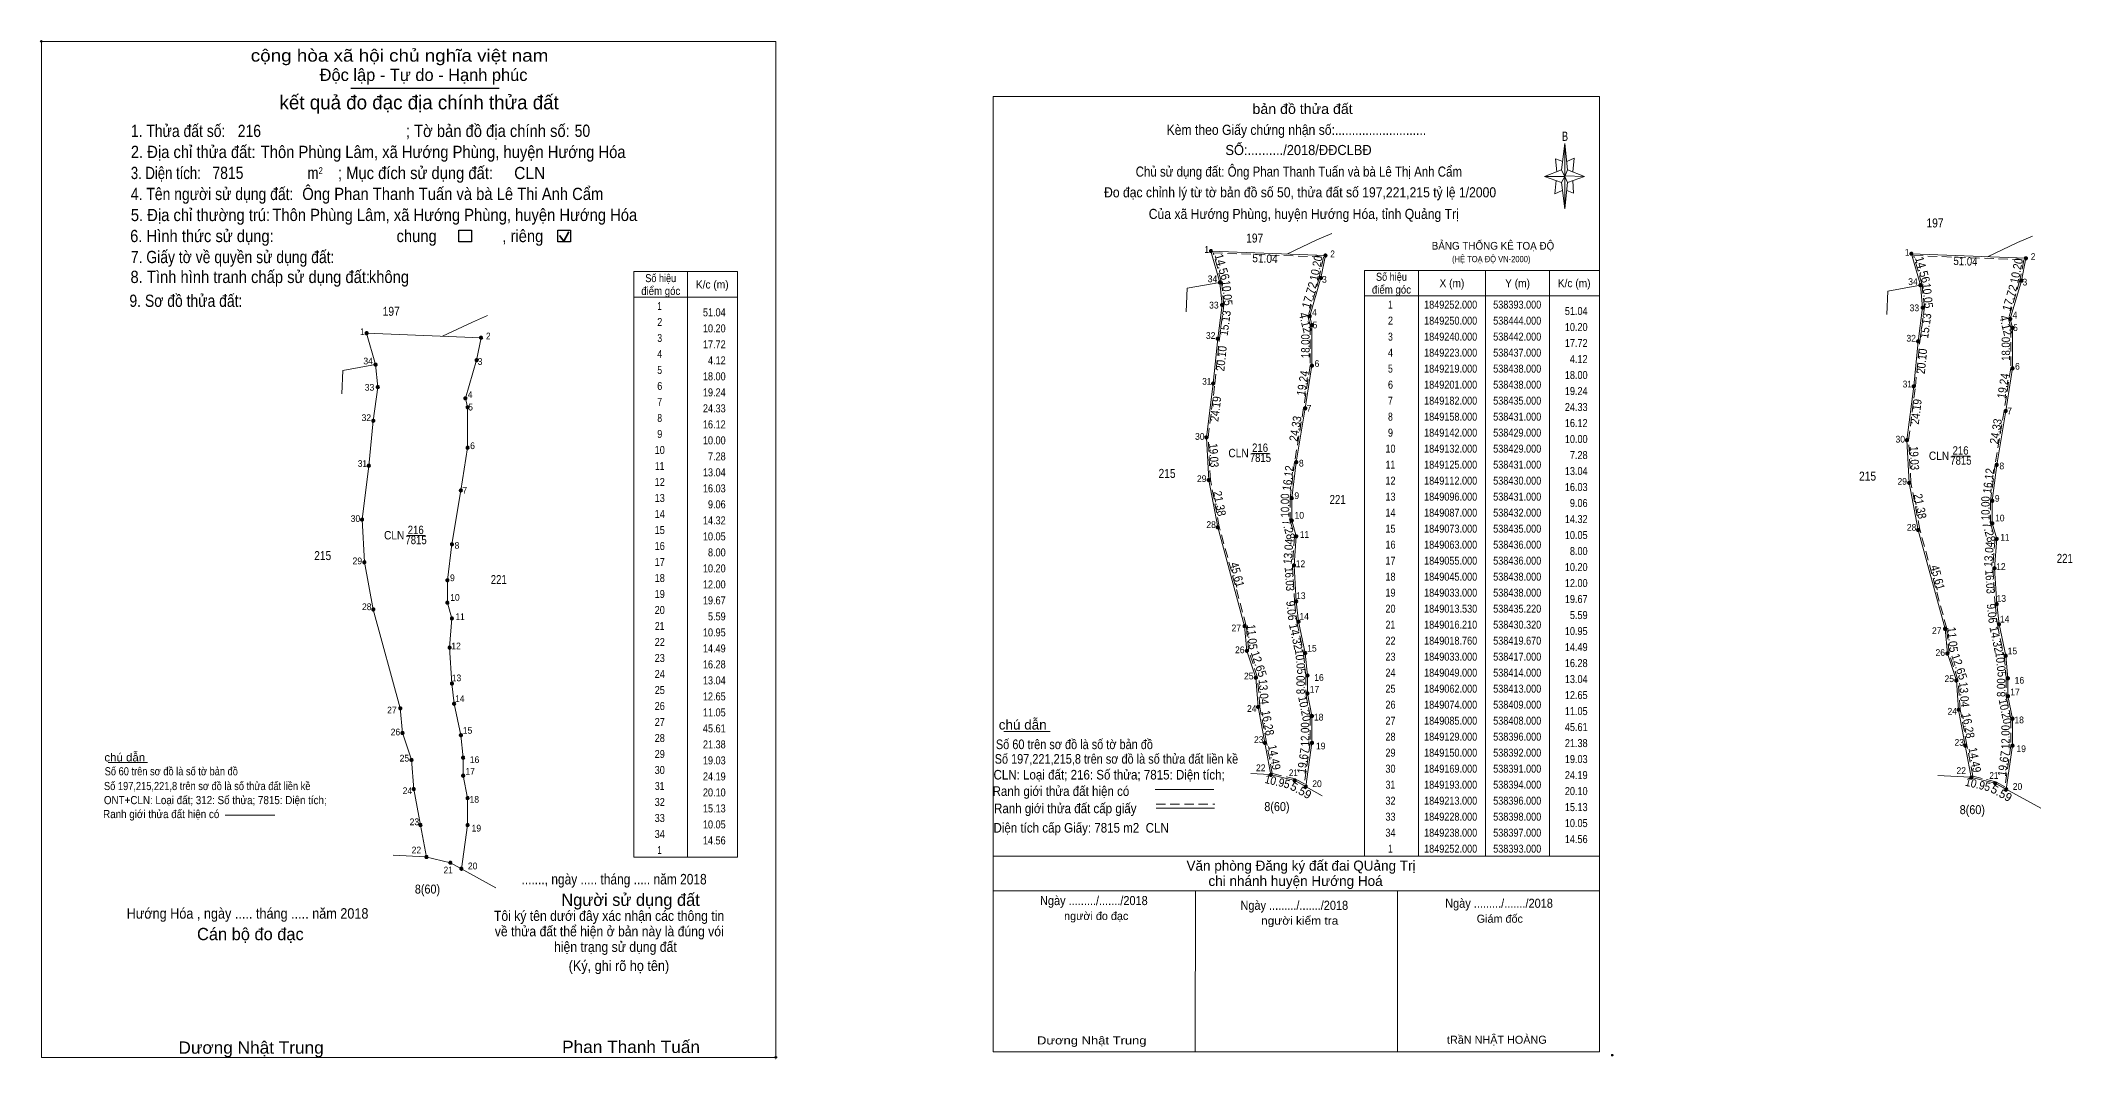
# Model space of a CAD drawing. Header units: metres. Extents: x 537560 to 538465, y 1848893 to 1849347.
import ezdxf
from ezdxf.enums import TextEntityAlignment as Align

# ---------------------------------------------------------------- set-up
doc = ezdxf.new("R2010")
doc.units = ezdxf.units.M
doc.header["$LTSCALE"] = 1.4
doc.header["$PDMODE"] = 32
doc.header["$PDSIZE"] = 0.7
doc.linetypes.add('MEDIUM_DASHED', pattern=[4.5, 3, -1.5])
for name, color, linetype, lineweight in [('1', 7, 'MEDIUM_DASHED', 13), ('10', 7, 'Continuous', 13), ('17', 7, 'Continuous', 13), ('2', 7, 'Continuous', 25), ('6', 7, 'Continuous', 13), ('63', 7, 'MEDIUM_DASHED', 13)]:
    doc.layers.add(name, color=color, linetype=linetype, lineweight=lineweight)

msp = doc.modelspace()

# ---------------------------------------------------------------- hatches: boundary and pattern name
at = {"layer": '63'}
for points in [[(538081.76, 1849253.22, 1), (538080.36, 1849253.22, 1)], [(538393.7, 1849252, 1), (538392.3, 1849252, 1)], [(538132.76, 1849251.22, 1), (538131.36, 1849251.22, 1)], [(538444.7, 1849250, 1), (538443.3, 1849250, 1)], [(538085.76, 1849239.22, 1), (538084.36, 1849239.22, 1)], [(538130.76, 1849241.22, 1), (538129.36, 1849241.22, 1)], [(538397.7, 1849238, 1), (538396.3, 1849238, 1)], [(538442.7, 1849240, 1), (538441.3, 1849240, 1)], [(538086.76, 1849229.22, 1), (538085.36, 1849229.22, 1)], [(538398.7, 1849228, 1), (538397.3, 1849228, 1)], [(537705.75, 1849216.63, 1), (537704.35, 1849216.63, 1)], [(538125.76, 1849224.22, 1), (538124.36, 1849224.22, 1)], [(538126.76, 1849220.22, 1), (538125.36, 1849220.22, 1)], [(538437.7, 1849223, 1), (538436.3, 1849223, 1)], [(538438.7, 1849219, 1), (538437.3, 1849219, 1)], [(537756.75, 1849214.63, 1), (537755.35, 1849214.63, 1)], [(538084.76, 1849214.22, 1), (538083.36, 1849214.22, 1)], [(538396.7, 1849213, 1), (538395.3, 1849213, 1)], [(537709.75, 1849202.63, 1), (537708.35, 1849202.63, 1)], [(537754.75, 1849204.63, 1), (537753.35, 1849204.63, 1)], [(538126.76, 1849202.22, 1), (538125.36, 1849202.22, 1)], [(538438.7, 1849201, 1), (538437.3, 1849201, 1)], [(537710.75, 1849192.63, 1), (537709.35, 1849192.63, 1)], [(538082.76, 1849194.22, 1), (538081.36, 1849194.22, 1)], [(538394.7, 1849193, 1), (538393.3, 1849193, 1)], [(537749.75, 1849187.63, 1), (537748.35, 1849187.63, 1)], [(537750.75, 1849183.63, 1), (537749.35, 1849183.63, 1)], [(538123.76, 1849183.22, 1), (538122.36, 1849183.22, 1)], [(538435.7, 1849182, 1), (538434.3, 1849182, 1)], [(537708.75, 1849177.63, 1), (537707.35, 1849177.63, 1)], [(538079.76, 1849170.22, 1), (538078.36, 1849170.22, 1)], [(537750.75, 1849165.63, 1), (537749.35, 1849165.63, 1)], [(538391.7, 1849169, 1), (538390.3, 1849169, 1)], [(537706.75, 1849157.63, 1), (537705.35, 1849157.63, 1)], [(538119.76, 1849159.22, 1), (538118.36, 1849159.22, 1)], [(538431.7, 1849158, 1), (538430.3, 1849158, 1)], [(537747.75, 1849146.63, 1), (537746.35, 1849146.63, 1)], [(538080.76, 1849151.22, 1), (538079.36, 1849151.22, 1)], [(538117.76, 1849143.22, 1), (538116.36, 1849143.22, 1)], [(538392.7, 1849150, 1), (538391.3, 1849150, 1)], [(538429.7, 1849142, 1), (538428.3, 1849142, 1)], [(537703.75, 1849133.63, 1), (537702.35, 1849133.63, 1)], [(538084.76, 1849130.22, 1), (538083.36, 1849130.22, 1)], [(538117.76, 1849133.22, 1), (538116.36, 1849133.22, 1)], [(538119.76, 1849126.22, 1), (538118.36, 1849126.22, 1)], [(538396.7, 1849129, 1), (538395.3, 1849129, 1)], [(538429.7, 1849132, 1), (538428.3, 1849132, 1)], [(538431.7, 1849125, 1), (538430.3, 1849125, 1)], [(537743.75, 1849122.63, 1), (537742.35, 1849122.63, 1)], [(537704.75, 1849114.63, 1), (537703.35, 1849114.63, 1)], [(537741.75, 1849106.63, 1), (537740.35, 1849106.63, 1)], [(538118.76, 1849113.22, 1), (538117.36, 1849113.22, 1)], [(538430.7, 1849112, 1), (538429.3, 1849112, 1)], [(537708.75, 1849093.63, 1), (537707.35, 1849093.63, 1)], [(537741.75, 1849096.63, 1), (537740.35, 1849096.63, 1)], [(537743.75, 1849089.63, 1), (537742.35, 1849089.63, 1)], [(538119.76, 1849097.22, 1), (538118.36, 1849097.22, 1)], [(538431.7, 1849096, 1), (538430.3, 1849096, 1)], [(538096.76, 1849086.22, 1), (538095.36, 1849086.22, 1)], [(538120.76, 1849088.22, 1), (538119.36, 1849088.22, 1)], [(538408.7, 1849085, 1), (538407.3, 1849085, 1)], [(538432.7, 1849087, 1), (538431.3, 1849087, 1)], [(537742.75, 1849076.63, 1), (537741.35, 1849076.63, 1)], [(538097.76, 1849075.22, 1), (538096.36, 1849075.22, 1)], [(538123.76, 1849074.22, 1), (538122.36, 1849074.22, 1)], [(538409.7, 1849074, 1), (538408.3, 1849074, 1)], [(538435.7, 1849073, 1), (538434.3, 1849073, 1)], [(538101.76, 1849063.22, 1), (538100.36, 1849063.22, 1)], [(538124.76, 1849064.22, 1), (538123.36, 1849064.22, 1)], [(538413.7, 1849062, 1), (538412.3, 1849062, 1)], [(538436.7, 1849063, 1), (538435.3, 1849063, 1)], [(537743.75, 1849060.63, 1), (537742.35, 1849060.63, 1)], [(538124.76, 1849056.22, 1), (538123.36, 1849056.22, 1)], [(538436.7, 1849055, 1), (538435.3, 1849055, 1)], [(537720.75, 1849049.63, 1), (537719.35, 1849049.63, 1)], [(537744.75, 1849051.63, 1), (537743.35, 1849051.63, 1)], [(538102.76, 1849050.22, 1), (538101.36, 1849050.22, 1)], [(538126.76, 1849046.22, 1), (538125.36, 1849046.22, 1)], [(538414.7, 1849049, 1), (538413.3, 1849049, 1)], [(538438.7, 1849045, 1), (538437.3, 1849045, 1)], [(537721.75, 1849038.63, 1), (537720.35, 1849038.63, 1)], [(537747.75, 1849037.63, 1), (537746.35, 1849037.63, 1)], [(537725.75, 1849026.63, 1), (537724.35, 1849026.63, 1)], [(537748.75, 1849027.63, 1), (537747.35, 1849027.63, 1)], [(538105.76, 1849034.22, 1), (538104.36, 1849034.22, 1)], [(538126.76, 1849034.22, 1), (538125.36, 1849034.22, 1)], [(538417.7, 1849033, 1), (538416.3, 1849033, 1)], [(538438.7, 1849033, 1), (538437.3, 1849033, 1)], [(537748.75, 1849019.63, 1), (537747.35, 1849019.63, 1)], [(538108.43, 1849019.98, 1), (538107.03, 1849019.98, 1)], [(538119.08, 1849017.43, 1), (538117.68, 1849017.43, 1)], [(538420.37, 1849018.76, 1), (538418.97, 1849018.76, 1)], [(538431.02, 1849016.21, 1), (538429.62, 1849016.21, 1)], [(537726.75, 1849013.63, 1), (537725.35, 1849013.63, 1)], [(537750.75, 1849009.63, 1), (537749.35, 1849009.63, 1)], [(538123.98, 1849014.75, 1), (538122.58, 1849014.75, 1)], [(538435.92, 1849013.53, 1), (538434.52, 1849013.53, 1)], [(537729.75, 1848997.63, 1), (537728.35, 1848997.63, 1)], [(537750.75, 1848997.63, 1), (537749.35, 1848997.63, 1)], [(537732.42, 1848983.39, 1), (537731.02, 1848983.39, 1)], [(537743.07, 1848980.84, 1), (537741.67, 1848980.84, 1)], [(537747.97, 1848978.16, 1), (537746.57, 1848978.16, 1)]]:
    msp.add_hatch(color=256, dxfattribs=at).paths.add_polyline_path(points)

# ---------------------------------------------------------------- linework, layer by layer
at = {"layer": '1'}
msp.add_lwpolyline([(538394.01, 1849251.21), (538443.09, 1849249.29), (538441.27, 1849240.18), (538436.22, 1849223.02), (538437.25, 1849218.91), (538437.25, 1849201.06), (538434.26, 1849182.12), (538430.26, 1849158.11), (538428.25, 1849142.05), (538428.25, 1849131.89), (538430.24, 1849124.92), (538429.25, 1849112.01), (538430.25, 1849095.94), (538431.26, 1849086.88), (538434.26, 1849072.88), (538435.25, 1849062.96), (538435.25, 1849054.93), (538437.25, 1849044.93), (538437.25, 1849033.05), (538434.63, 1849014.71), (538430.59, 1849016.92), (538420.32, 1849019.38), (538417.74, 1849033.14), (538414.74, 1849049.1), (538413.74, 1849062.15), (538409.74, 1849074.15), (538408.74, 1849085.13), (538396.73, 1849129.17), (538392.75, 1849150.09), (538391.75, 1849168.97), (538394.75, 1849192.92), (538396.75, 1849212.91), (538398.75, 1849227.99), (538397.74, 1849238.14)], close=True, dxfattribs=at)
at = {"layer": '10'}
for p, q in [((538411.05, 1849161.86), (538419.14, 1849161.86)), ((537723.1, 1849126.49), (537731.19, 1849126.49)), ((538419.18, 1849018.88), (538430.32, 1849016.21)), ((538430.32, 1849016.21), (538435.22, 1849013.53)), ((538430.32, 1849016.21), (538450.57, 1849005.11)), ((537731.23, 1848983.51), (537742.37, 1848980.84)), ((537742.37, 1848980.84), (537747.27, 1848978.16)), ((537742.37, 1848980.84), (537762.62, 1848969.74))]:
    msp.add_line(p, q, dxfattribs=at)
for points in [[(538446.88, 1849259.87), (538440.18, 1849256.94), (538426.84, 1849250.67)], [(538419.67, 1849018.76), (538417, 1849033), (538414, 1849049), (538413, 1849062), (538409, 1849074), (538408, 1849085), (538396, 1849129), (538392, 1849150), (538391, 1849169), (538394, 1849193), (538396, 1849213), (538398, 1849228), (538397, 1849238), (538393, 1849252), (538444, 1849250)], [(538444, 1849250), (538442, 1849240), (538437, 1849223), (538438, 1849219), (538438, 1849201), (538435, 1849182), (538431, 1849158), (538429, 1849142), (538429, 1849132), (538431, 1849125), (538430, 1849112), (538431, 1849096), (538432, 1849087), (538435, 1849073), (538436, 1849063), (538436, 1849055), (538438, 1849045), (538438, 1849033), (538435.22, 1849013.53)], [(538397, 1849238), (538382.48, 1849235.41), (538382, 1849224.99)], [(537731.72, 1848983.39), (537729.05, 1848997.63), (537726.05, 1849013.63), (537725.05, 1849026.63), (537721.05, 1849038.63), (537720.05, 1849049.63), (537708.05, 1849093.63), (537704.05, 1849114.63), (537703.05, 1849133.63), (537706.05, 1849157.63), (537708.05, 1849177.63), (537710.05, 1849192.63), (537709.05, 1849202.63), (537705.05, 1849216.63), (537756.05, 1849214.63)], [(537758.93, 1849224.5), (537752.23, 1849221.57), (537738.89, 1849215.3)], [(537756.05, 1849214.63), (537754.05, 1849204.63), (537749.05, 1849187.63), (537750.05, 1849183.63), (537750.05, 1849165.63), (537747.05, 1849146.63), (537743.05, 1849122.63), (537741.05, 1849106.63), (537741.05, 1849096.63), (537743.05, 1849089.63), (537742.05, 1849076.63), (537743.05, 1849060.63), (537744.05, 1849051.63), (537747.05, 1849037.63), (537748.05, 1849027.63), (537748.05, 1849019.63), (537750.05, 1849009.63), (537750.05, 1848997.63), (537747.27, 1848978.16)], [(537709.05, 1849202.63), (537694.53, 1849200.04), (537694.05, 1849189.62)], [(538430.32, 1849016.21), (538419.18, 1849018.88), (538404.83, 1849019.63)], [(537742.37, 1848980.84), (537731.23, 1848983.51), (537716.88, 1848984.26)]]:
    msp.add_lwpolyline(points, dxfattribs=at)
at = {"layer": '17'}
msp.add_line((537589.94, 1849025.48), (537607.47, 1849025.48), dxfattribs=at)
at = {"layer": '2'}
msp.add_line((537698, 1849325.79), (537764.13, 1849325.79), dxfattribs=at)
at = {"layer": '2', "lineweight": 35}
for p, q in [((537792.87, 1849257.67), (537795.13, 1849261.72)), ((537791, 1849260.09), (537792.87, 1849257.67))]:
    msp.add_line(p, q, dxfattribs=at)
at = {"layer": '2', "lineweight": 13}
msp.add_lwpolyline([(537560.25, 1849346.54), (537887.3, 1849346.54), (537887.3, 1848894.18), (537560.25, 1848894.18)], close=True, dxfattribs=at)
at = {"layer": '2'}
for points in [[(537746.08, 1849262.51), (537751.7, 1849262.51), (537751.7, 1849257.27), (537746.08, 1849257.27)], [(537790.27, 1849262.51), (537795.89, 1849262.51), (537795.89, 1849257.27), (537790.27, 1849257.27)]]:
    msp.add_lwpolyline(points, close=True, dxfattribs=at)
for p in [(537560.25, 1849346.54), (537887.3, 1848894.18)]:
    msp.add_point(p, dxfattribs=at)
at = {"layer": '6'}
msp.add_line((537642.1, 1849002.03), (537664.24, 1849002.03), dxfattribs=at)
at = {"layer": '63', "linetype": 'Continuous'}
for p, q in [((538237.17, 1849289.44), (538238.67, 1849301.14)), ((538239.87, 1849289.44), (538247.37, 1849286.44)), ((538237.17, 1849283.74), (538229.67, 1849286.44)), ((538239.87, 1849283.74), (538238.67, 1849272.04)), ((538242.57, 1849278.94), (538239.57, 1849280.14)), ((538242.27, 1849284.64), (538242.57, 1849278.94)), ((537848.02, 1849244.03), (537848.02, 1848983.26)), ((538173.42, 1849244.61), (538173.42, 1848983.84)), ((538203.35, 1849244.61), (538203.35, 1848983.84)), ((538231.85, 1849244.61), (538231.85, 1848983.84)), ((538149.48, 1849233.21), (538254.08, 1849233.21)), ((538099.11, 1849163.08), (538107.2, 1849163.08)), ((537988.88, 1849039.27), (538009.51, 1849039.27)), ((538107.24, 1849020.1), (538118.38, 1849017.43)), ((538118.38, 1849017.43), (538123.28, 1849014.75)), ((538118.38, 1849017.43), (538130.64, 1849010.71)), ((538056.23, 1849013.5), (538082.28, 1849013.5)), ((538056.63, 1849005.15), (538082.68, 1849005.15)), ((537984.08, 1848983.84), (538254.08, 1848983.84)), ((537984.08, 1848983.84), (538254.08, 1848983.84)), ((537984.08, 1848896.66), (537984.14, 1848968.39)), ((537984.08, 1848968.36), (538254.08, 1848968.36)), ((538074.08, 1848896.59), (538074.14, 1848968.31)), ((538164.08, 1848896.51), (538164.14, 1848968.24))]:
    msp.add_line(p, q, dxfattribs=at)
at = {"layer": '63'}
msp.add_line((538056.63, 1849006.91), (538082.85, 1849006.91), dxfattribs=at)
at = {"layer": '63', "linetype": 'Continuous'}
for points in [[(537984.08, 1849322.06), (538254.08, 1849322.06), (538254.08, 1848896.66), (537984.08, 1848896.66)], [(538238.67, 1849301.14), (538239.87, 1849289.44), (538238.67, 1849286.44)], [(538238.67, 1849286.44), (538229.67, 1849286.44), (538237.17, 1849289.44), (538239.87, 1849283.74), (538247.37, 1849286.44), (538238.67, 1849286.74)], [(538238.67, 1849286.44), (538238.67, 1849272.04), (538237.17, 1849283.74)], [(537824.08, 1849244.03), (537848.02, 1849244.03), (537870.25, 1849244.03), (537870.25, 1848983.26), (537848.02, 1848983.26), (537824.08, 1848983.26)], [(538149.48, 1849244.61), (538254.08, 1849244.61), (538254.08, 1848983.84), (538149.48, 1848983.84)]]:
    msp.add_lwpolyline(points, close=True, dxfattribs=at)
for points in [[(538238.67, 1849286.44), (538237.17, 1849289.44), (538229.67, 1849286.44)], [(538237.77, 1849293.04), (538234.47, 1849294.24), (538235.07, 1849288.54)], [(538239.57, 1849293.04), (538242.87, 1849294.54), (538242.27, 1849288.54)], [(538234.77, 1849284.64), (538234.17, 1849278.64), (538237.47, 1849280.14)], [(538238.67, 1849286.44), (538239.87, 1849283.74), (538247.37, 1849286.44)], [(538107.73, 1849019.98), (538105.06, 1849034.22), (538102.06, 1849050.22), (538101.06, 1849063.22), (538097.06, 1849075.22), (538096.06, 1849086.22), (538084.06, 1849130.22), (538080.06, 1849151.22), (538079.06, 1849170.22), (538082.06, 1849194.22), (538084.06, 1849214.22), (538086.06, 1849229.22), (538085.06, 1849239.22), (538081.06, 1849253.22), (538132.06, 1849251.22)], [(538134.94, 1849261.09), (538128.24, 1849258.16), (538114.9, 1849251.89)], [(538132.06, 1849251.22), (538130.06, 1849241.22), (538125.06, 1849224.22), (538126.06, 1849220.22), (538126.06, 1849202.22), (538123.06, 1849183.22), (538119.06, 1849159.22), (538117.06, 1849143.22), (538117.06, 1849133.22), (538119.06, 1849126.22), (538118.06, 1849113.22), (538119.06, 1849097.22), (538120.06, 1849088.22), (538123.06, 1849074.22), (538124.06, 1849064.22), (538124.06, 1849056.22), (538126.06, 1849046.22), (538126.06, 1849034.22), (538123.28, 1849014.75)], [(538085.06, 1849239.22), (538070.54, 1849236.63), (538070.06, 1849226.21)], [(537824.08, 1849232.63), (537848.02, 1849232.63), (537870.25, 1849232.63)], [(538118.38, 1849017.43), (538107.24, 1849020.1), (538098.78, 1849020.54)]]:
    msp.add_lwpolyline(points, dxfattribs=at)
at = {"layer": '63'}
msp.add_lwpolyline([(538082.07, 1849252.43), (538131.15, 1849250.51), (538129.33, 1849241.4), (538124.28, 1849224.24), (538125.31, 1849220.13), (538125.31, 1849202.28), (538122.32, 1849183.34), (538118.32, 1849159.33), (538116.31, 1849143.27), (538116.31, 1849133.11), (538118.3, 1849126.14), (538117.31, 1849113.23), (538118.31, 1849097.16), (538119.32, 1849088.1), (538122.32, 1849074.1), (538123.31, 1849064.18), (538123.31, 1849056.15), (538125.31, 1849046.15), (538125.31, 1849034.27), (538122.69, 1849015.93), (538118.65, 1849018.14), (538108.38, 1849020.6), (538105.8, 1849034.36), (538102.8, 1849050.32), (538101.8, 1849063.37), (538097.8, 1849075.37), (538096.8, 1849086.35), (538084.79, 1849130.39), (538080.81, 1849151.31), (538079.81, 1849170.19), (538082.81, 1849194.14), (538084.81, 1849214.13), (538086.81, 1849229.21), (538085.8, 1849239.36)], close=True, dxfattribs=at)
for centre in [(538081.06, 1849253.22), (538393, 1849252), (538132.06, 1849251.22), (538444, 1849250), (538085.06, 1849239.22), (538130.06, 1849241.22), (538397, 1849238), (538442, 1849240), (538086.06, 1849229.22), (538398, 1849228), (537705.05, 1849216.63), (538125.06, 1849224.22), (538126.06, 1849220.22), (538437, 1849223), (538438, 1849219), (537756.05, 1849214.63), (538084.06, 1849214.22), (538396, 1849213), (537709.05, 1849202.63), (537754.05, 1849204.63), (538126.06, 1849202.22), (538438, 1849201), (537710.05, 1849192.63), (538082.06, 1849194.22), (538394, 1849193), (537749.05, 1849187.63), (537750.05, 1849183.63), (538123.06, 1849183.22), (538435, 1849182), (537708.05, 1849177.63), (538079.06, 1849170.22), (537750.05, 1849165.63), (538391, 1849169), (537706.05, 1849157.63), (538119.06, 1849159.22), (538431, 1849158), (537747.05, 1849146.63), (538080.06, 1849151.22), (538117.06, 1849143.22), (538392, 1849150), (538429, 1849142), (537703.05, 1849133.63), (538084.06, 1849130.22), (538117.06, 1849133.22), (538119.06, 1849126.22), (538396, 1849129), (538429, 1849132), (538431, 1849125), (537743.05, 1849122.63), (537704.05, 1849114.63), (537741.05, 1849106.63), (538118.06, 1849113.22), (538430, 1849112), (537708.05, 1849093.63), (537741.05, 1849096.63), (537743.05, 1849089.63), (538119.06, 1849097.22), (538431, 1849096), (538096.06, 1849086.22), (538120.06, 1849088.22), (538408, 1849085), (538432, 1849087), (537742.05, 1849076.63), (538097.06, 1849075.22), (538123.06, 1849074.22), (538409, 1849074), (538435, 1849073), (538101.06, 1849063.22), (538124.06, 1849064.22), (538413, 1849062), (538436, 1849063), (537743.05, 1849060.63), (538124.06, 1849056.22), (538436, 1849055), (537720.05, 1849049.63), (537744.05, 1849051.63), (538102.06, 1849050.22), (538126.06, 1849046.22), (538414, 1849049), (538438, 1849045), (537721.05, 1849038.63), (537747.05, 1849037.63), (537725.05, 1849026.63), (537748.05, 1849027.63), (538105.06, 1849034.22), (538126.06, 1849034.22), (538417, 1849033), (538438, 1849033), (537748.05, 1849019.63), (538107.73, 1849019.98), (538118.38, 1849017.43), (538419.67, 1849018.76), (538430.32, 1849016.21), (537726.05, 1849013.63), (537750.05, 1849009.63), (538123.28, 1849014.75), (538435.22, 1849013.53), (537729.05, 1848997.63), (537750.05, 1848997.63), (537731.72, 1848983.39), (537742.37, 1848980.84), (537747.27, 1848978.16)]:
    msp.add_circle(centre, 0.7, dxfattribs=at)
msp.add_point((538259.78, 1848895.16), dxfattribs=at)

# ---------------------------------------------------------------- texts
at = {"layer": '10'}
for s, height, width, p in [('197', 4, 0.85, (538403.51, 1849263.71)), ('197', 4, 0.85, (537716.01, 1849224.37)), ('7815', 3.75, 0.85, (538415.035, 1849158.06)), ('216', 3.75, 0.85, (538414.88, 1849162.54)), ('215', 4, 0.85, (538373.465, 1849150.98)), ('7815', 3.75, 0.85, (537727.085, 1849122.69)), ('216', 3.75, 0.85, (537726.93, 1849127.17)), ('215', 4, 0.85, (537685.515, 1849115.61)), ('221', 4, 0.8, (538461.31, 1849114.38)), ('221', 4, 0.8, (537763.91, 1849104.93)), ('8(60)', 4, 0.9, (538420.115, 1849002.48)), ('8(60)', 4, 0.9, (537732.165, 1848967.11))]:
    msp.add_text(s, height=height, dxfattribs=dict(at, width=width)).set_placement(p, align=Align.CENTER)
at = {"layer": '10', "width": 0.9}
for p in [(538411.06, 1849160.17), (537723.11, 1849124.8)]:
    msp.add_text('CLN ', height=3.75, dxfattribs=at).set_placement(p, align=Align.RIGHT)
at = {"layer": '2'}
for s, height, width, p in [('cộng hòa xã hội chủ nghĩa việt nam', 5.459, 1.15, (537653.47, 1849337.56)), ('1. Thửa đất số:', 5.459, 0.85, (537600.07, 1849303.98)), ('216', 5.46, 0.85, (537647.69, 1849303.98)), ('; Tờ bản đồ địa chính số:', 5.459, 0.9, (537722.55, 1849303.98)), ('50', 5.46, 0.85, (537797.71, 1849304.04)), ('2. Địa chỉ thửa đất:', 5.459, 0.9, (537600.07, 1849294.62)), ('Thôn Phùng Lâm, xã Hướng Phùng, huyện Hướng Hóa', 5.46, 0.9, (537657.93, 1849294.62)), ('3. Diện tích:', 5.459, 0.8, (537600.07, 1849285.25)), ('7815', 5.46, 0.85, (537636.41, 1849285.29)), ('m', 5.459, 0.8, (537678.77, 1849285.25)), ('2', 3.119, 0.8, (537683.67, 1849287.45)), ('; Mục đích sử dụng đất:', 5.459, 0.9, (537692.3, 1849285.25)), (' CLN', 5.46, 0.95, (537768.85, 1849285.23)), ('4. Tên người sử dụng đất:', 5.459, 0.85, (537600.07, 1849275.9)), ('Ông Phan Thanh Tuấn và bà Lê Thi Anh Cẩm', 5.46, 0.9, (537676.41, 1849275.93)), ('5. Địa chỉ thường trú:', 5.459, 0.9, (537600.07, 1849266.54)), ('Thôn Phùng Lâm, xã Hướng Phùng, huyện Hướng Hóa', 5.46, 0.9, (537663.11, 1849266.58)), ('6. Hình thức sử dụng:', 5.459, 0.9, (537599.75, 1849257.18)), ('chung                , riêng', 5.459, 0.9, (537718.39, 1849257.18)), ('7. Giấy tờ về quyền sử dụng đất:', 5.459, 0.85, (537600.07, 1849247.83)), ('8. Tình hình tranh chấp sử dụng đất: ', 5.46, 0.9, (537599.91, 1849238.96)), ('không', 5.459, 0.9, (537706.06, 1849238.99)), ('9. Sơ đồ thửa đất:', 5.459, 0.85, (537599.45, 1849228.34)), ('......., ngày ..... tháng ..... năm 2018', 4.679, 0.85, (537774.02, 1848971.19)), ('Hướng Hóa , ngày ..... tháng ..... năm 2018', 4.679, 0.9, (537598.24, 1848955.94)), ('(Ký, ghi rõ họ tên)', 4.679, 0.9, (537795.05, 1848932.66)), ('Dương Nhật Trung', 5.46, 1.05, (537621.27, 1848895.82)), ('Phan Thanh Tuấn', 5.46, 1.05, (537792.14, 1848896.13))]:
    msp.add_text(s, height=height, dxfattribs=dict(at, width=width)).set_placement(p)
for s, p in [('Độc lập - Tự do - Hạnh phúc', (537684.16, 1849328.93)), ('Người sử dụng đất', (537791.79, 1848961.62)), ('Cán bộ đo đạc', (537629.56, 1848946.37))]:
    msp.add_text(s, height=5.459, dxfattribs=at).set_placement(p)
for s, height, p in [('kết quả đo đạc địa chính thửa đất', 6.24, (537728.47, 1849316.29)), ('.', 1.56, (537887.237, 1848893.3))]:
    msp.add_text(s, height=height, dxfattribs=at).set_placement(p, align=Align.CENTER)
at = {"layer": '2', "width": 0.9}
for s, p in [('Tôi ký tên dưới đây xác nhận các thông tin', (537813.03, 1848954.96)), ('về thửa đất thể hiện ở bản này là đúng vói', (537813.125, 1848948.06)), ('hiện trạng sử dụng đất', (537815.845, 1848941.16))]:
    msp.add_text(s, height=4.51, dxfattribs=at).set_placement(p, align=Align.CENTER)
at = {"layer": '6'}
for s, height, width, p in [('chú dẫn', 3.634, 1.05, (537588.28, 1849025.95)), ('Số 197,215,221,8 trên sơ đồ là số thửa đất liền kề', 3.63, 0.85, (537588.12, 1849013.2)), ('Số 60 trên sơ đồ là số tờ bản đồ', 3.63, 0.85, (537588.43, 1849019.76)), ('ONT+CLN: Loại đất; 312: Số thửa; 7815: Diện tích;', 3.63, 0.9, (537588.08, 1849006.93)), ('Ranh giới thửa đất hiện có ', 3.634, 0.9, (537587.72, 1849000.71))]:
    msp.add_text(s, height=height, dxfattribs=dict(at, width=width)).set_placement(p)
at = {"layer": '63'}
for s, height, width, p in [('bản đồ thửa đất', 4.5, 1.05, (538121.87, 1849314.25)), ('Kèm theo Giấy chứng nhận số:...........................', 4.5, 0.9, (538119.11, 1849304.93)), ('B', 4.133, 0.75, (538238.72, 1849302.26)), ('SỐ:........../2018/ĐĐCLBĐ', 4.5, 0.95, (538120.065, 1849295.95)), ('Chủ sử dụng đất: Ông Phan Thanh Tuấn và bà Lê Thị Anh Cẩm', 4.5, 0.85, (538120.21, 1849286.33)), ('Đo đạc chỉnh lý từ tờ bản đồ số 50, thửa đất số 197,221,215 tỷ lệ 1/2000 ', 4.5, 0.9, (538121.505, 1849277.11)), ('Của xã Hướng Phùng, huyện Hướng Hóa, tỉnh Quảng Trị', 4.5, 0.9, (538122.405, 1849267.49)), ('197', 4, 0.85, (538100.55, 1849256.99)), ('Số hiệu', 3.563, 0.85, (537836.04, 1849239.37)), ('Số hiệu', 3.563, 0.85, (538161.445, 1849239.96)), ('điểm góc', 3.563, 0.9, (537836.05, 1849233.67)), ('K/c (m)', 3.563, 0.95, (537858.985, 1849236.53)), ('điểm góc', 3.563, 0.9, (538161.455, 1849234.26)), ('X (m)', 3.563, 0.95, (538188.385, 1849237.12)), ('Y (m)', 3.563, 0.95, (538217.6, 1849237.12)), ('K/c (m)', 3.563, 0.95, (538242.82, 1849237.12)), (' 1', 3.563, 0.75, (537835.045, 1849226.98)), (' 1', 3.563, 0.75, (538160.45, 1849227.57)), ('1849252.000', 3.563, 0.85, (538187.805, 1849227.57)), ('538393.000', 3.563, 0.85, (538217.45, 1849227.57)), (' 3', 3.563, 0.8, (537835.055, 1849212.73)), (' 2', 3.563, 0.85, (537835.045, 1849219.85)), (' 3', 3.563, 0.8, (538160.46, 1849213.32)), (' 2', 3.563, 0.85, (538160.45, 1849220.44)), ('1849250.000', 3.563, 0.85, (538187.805, 1849220.44)), ('1849240.000', 3.563, 0.85, (538187.805, 1849213.32)), ('538444.000', 3.563, 0.85, (538217.45, 1849220.44)), ('538442.000', 3.563, 0.85, (538217.45, 1849213.32)), (' 4', 3.563, 0.85, (537835.045, 1849205.6)), (' 4', 3.563, 0.85, (538160.45, 1849206.19)), ('1849223.000', 3.563, 0.85, (538187.805, 1849206.19)), ('538437.000', 3.563, 0.85, (538217.45, 1849206.19)), (' 5', 3.563, 0.8, (537835.045, 1849198.48)), (' 5', 3.563, 0.8, (538160.45, 1849199.07)), ('1849219.000', 3.563, 0.85, (538187.805, 1849199.07)), ('538438.000', 3.563, 0.85, (538217.45, 1849199.07)), (' 6', 3.563, 0.85, (537835.04, 1849191.35)), (' 6', 3.563, 0.85, (538160.45, 1849191.94)), ('1849201.000', 3.563, 0.85, (538187.805, 1849191.94)), ('538438.000', 3.563, 0.85, (538217.45, 1849191.94)), (' 8', 3.563, 0.8, (537835.05, 1849177.1)), (' 7', 3.563, 0.8, (537835.05, 1849184.23)), (' 8', 3.563, 0.8, (538160.455, 1849177.69)), (' 7', 3.563, 0.8, (538160.455, 1849184.82)), ('1849182.000', 3.563, 0.85, (538187.805, 1849184.82)), ('1849158.000', 3.563, 0.85, (538187.805, 1849177.69)), ('538435.000', 3.563, 0.85, (538217.45, 1849184.82)), ('538431.000', 3.563, 0.85, (538217.45, 1849177.69)), (' 9', 3.563, 0.85, (537835.045, 1849169.98)), (' 9', 3.563, 0.85, (538160.45, 1849170.57)), ('1849142.000', 3.563, 0.85, (538187.805, 1849170.57)), ('538429.000', 3.563, 0.85, (538217.45, 1849170.57)), (' 10', 3.563, 0.85, (537835.04, 1849162.85)), ('7815', 3.75, 0.85, (538103.095, 1849159.28)), ('216', 3.75, 0.85, (538102.94, 1849163.76)), (' 10', 3.563, 0.85, (538160.45, 1849163.44)), ('1849132.000', 3.563, 0.85, (538187.805, 1849163.44)), ('538429.000', 3.563, 0.85, (538217.45, 1849163.44)), (' 11', 3.563, 0.8, (537835.04, 1849155.73)), ('215', 4, 0.85, (538061.525, 1849152.2)), (' 12', 3.563, 0.85, (538160.45, 1849149.19)), (' 11', 3.563, 0.8, (538160.45, 1849156.32)), ('1849125.000', 3.563, 0.85, (538187.805, 1849156.32)), ('1849112.000', 3.563, 0.85, (538187.805, 1849149.19)), ('538431.000', 3.563, 0.85, (538217.45, 1849156.32)), ('538430.000', 3.563, 0.85, (538217.45, 1849149.19)), (' 12', 3.563, 0.85, (537835.04, 1849148.6)), (' 13', 3.563, 0.85, (537835.04, 1849141.48)), ('221', 4, 0.8, (538137.48, 1849140.61)), (' 13', 3.563, 0.85, (538160.45, 1849142.07)), ('1849096.000', 3.563, 0.85, (538187.805, 1849142.07)), ('538431.000', 3.563, 0.85, (538217.45, 1849142.07)), (' 14', 3.563, 0.85, (537835.04, 1849134.35)), (' 14', 3.563, 0.85, (538160.45, 1849134.94)), ('1849087.000', 3.563, 0.85, (538187.805, 1849134.94)), ('538432.000', 3.563, 0.85, (538217.45, 1849134.94)), (' 15', 3.563, 0.85, (537835.05, 1849127.23)), (' 15', 3.563, 0.85, (538160.455, 1849127.82)), ('1849073.000', 3.563, 0.85, (538187.805, 1849127.82)), ('538435.000', 3.563, 0.85, (538217.45, 1849127.82)), (' 16', 3.563, 0.85, (537835.035, 1849120.1)), (' 17', 3.563, 0.85, (537835.045, 1849112.98)), (' 16', 3.563, 0.85, (538160.45, 1849120.69)), (' 17', 3.563, 0.85, (538160.45, 1849113.57)), ('1849063.000', 3.563, 0.85, (538187.805, 1849120.69)), ('1849055.000', 3.563, 0.85, (538187.805, 1849113.57)), ('538436.000', 3.563, 0.85, (538217.45, 1849120.69)), ('538436.000', 3.563, 0.85, (538217.45, 1849113.57)), (' 18', 3.563, 0.85, (537835.045, 1849105.85)), (' 18', 3.563, 0.85, (538160.45, 1849106.44)), ('1849045.000', 3.563, 0.85, (538187.805, 1849106.44)), ('538438.000', 3.563, 0.85, (538217.45, 1849106.44)), (' 19', 3.563, 0.85, (537835.04, 1849098.73)), (' 19', 3.563, 0.85, (538160.45, 1849099.32)), ('1849033.000', 3.563, 0.85, (538187.805, 1849099.32)), ('538438.000', 3.563, 0.85, (538217.45, 1849099.32)), (' 20', 3.563, 0.85, (537835.04, 1849091.6)), (' 20', 3.563, 0.85, (538160.45, 1849092.19)), ('1849013.530', 3.563, 0.85, (538187.805, 1849092.19)), ('538435.220', 3.563, 0.85, (538217.45, 1849092.19)), (' 22', 3.563, 0.85, (537835.04, 1849077.35)), (' 21', 3.563, 0.8, (537835.04, 1849084.48)), (' 22', 3.563, 0.85, (538160.45, 1849077.94)), (' 21', 3.563, 0.8, (538160.45, 1849085.07)), ('1849016.210', 3.563, 0.85, (538187.805, 1849085.07)), ('1849018.760', 3.563, 0.85, (538187.805, 1849077.94)), ('538430.320', 3.563, 0.85, (538217.45, 1849085.07)), ('538419.670', 3.563, 0.85, (538217.45, 1849077.94)), (' 23', 3.563, 0.85, (537835.04, 1849070.23)), (' 23', 3.563, 0.85, (538160.45, 1849070.82)), ('1849033.000', 3.563, 0.85, (538187.805, 1849070.82)), ('538417.000', 3.563, 0.85, (538217.45, 1849070.82)), (' 24', 3.563, 0.85, (537835.04, 1849063.1)), (' 24', 3.563, 0.85, (538160.45, 1849063.69)), ('1849049.000', 3.563, 0.85, (538187.805, 1849063.69)), ('538414.000', 3.563, 0.85, (538217.45, 1849063.69)), (' 25', 3.563, 0.85, (537835.05, 1849055.98)), (' 26', 3.563, 0.85, (538160.45, 1849049.44)), (' 25', 3.563, 0.85, (538160.455, 1849056.57)), ('1849062.000', 3.563, 0.85, (538187.805, 1849056.57)), ('1849074.000', 3.563, 0.85, (538187.805, 1849049.44)), ('538413.000', 3.563, 0.85, (538217.45, 1849056.57)), ('538409.000', 3.563, 0.85, (538217.45, 1849049.44)), (' 26', 3.563, 0.85, (537835.035, 1849048.85)), (' 27', 3.563, 0.85, (537835.045, 1849041.73)), (' 27', 3.563, 0.85, (538160.45, 1849042.32)), ('1849085.000', 3.563, 0.85, (538187.805, 1849042.32)), ('538408.000', 3.563, 0.85, (538217.45, 1849042.32)), (' 28', 3.563, 0.85, (537835.045, 1849034.6)), (' 28', 3.563, 0.85, (538160.45, 1849035.19)), ('1849129.000', 3.563, 0.85, (538187.805, 1849035.19)), ('538396.000', 3.563, 0.85, (538217.45, 1849035.19)), (' 29', 3.563, 0.85, (537835.04, 1849027.48)), (' 29', 3.563, 0.85, (538160.45, 1849028.07)), ('1849150.000', 3.563, 0.85, (538187.805, 1849028.07)), ('538392.000', 3.563, 0.85, (538217.45, 1849028.07)), (' 30', 3.563, 0.85, (537835.04, 1849020.35)), (' 31', 3.563, 0.8, (537835.04, 1849013.23)), (' 30', 3.563, 0.85, (538160.45, 1849020.94)), (' 31', 3.563, 0.8, (538160.45, 1849013.82)), ('1849169.000', 3.563, 0.85, (538187.805, 1849020.94)), ('1849193.000', 3.563, 0.85, (538187.805, 1849013.82)), ('538391.000', 3.563, 0.85, (538217.45, 1849020.94)), ('538394.000', 3.563, 0.85, (538217.45, 1849013.82)), (' 32', 3.563, 0.85, (537835.04, 1849006.1)), ('8(60)', 4, 0.9, (538110.445, 1849003.85)), (' 32', 3.563, 0.85, (538160.45, 1849006.69)), ('1849213.000', 3.563, 0.85, (538187.805, 1849006.69)), ('538396.000', 3.563, 0.85, (538217.45, 1849006.69)), (' 33', 3.563, 0.85, (537835.04, 1848998.98)), (' 33', 3.563, 0.85, (538160.45, 1848999.57)), ('1849228.000', 3.563, 0.85, (538187.805, 1848999.57)), ('538398.000', 3.563, 0.85, (538217.45, 1848999.57)), (' 34', 3.563, 0.85, (537835.04, 1848991.85)), (' 34', 3.563, 0.85, (538160.45, 1848992.44)), ('1849238.000', 3.563, 0.85, (538187.805, 1848992.44)), ('538397.000', 3.563, 0.85, (538217.45, 1848992.44)), (' 1', 3.563, 0.75, (537835.045, 1848984.73)), (' 1', 3.563, 0.75, (538160.45, 1848985.32)), ('1849252.000', 3.563, 0.85, (538187.805, 1848985.32)), ('538393.000', 3.563, 0.85, (538217.45, 1848985.32)), ('Ngày ........./......./2018', 4.05, 0.9, (538028.93, 1848961.98)), ('Ngày ........./......./2018', 4.05, 0.9, (538118.18, 1848959.87)), ('Ngày ........./......./2018', 4.05, 0.9, (538209.36, 1848960.78)), ('người kiểm tra', 3.6, 1.1, (538120.58, 1848953.27)), ('Dương Nhật Trung', 3.6, 1.2, (538027.985, 1848899.94))]:
    msp.add_text(s, height=height, dxfattribs=dict(at, width=width)).set_placement(p, align=Align.CENTER)
for s, height, width, p in [(' 1', 3, 0.9, (538080.17, 1849252.41)), (' 2', 3, 0.9, (538136.24, 1849250.45)), (' 1', 3, 0.9, (538392.11, 1849251.19)), (' 2', 3, 0.9, (538448.18, 1849249.23)), (' 34', 3, 0.95, (538083.87, 1849239.32)), (' 3', 3, 0.95, (538132.64, 1849239.09)), (' 34', 3, 0.95, (538395.81, 1849238.1)), (' 3', 3, 0.95, (538444.58, 1849237.87)), ('51.04', 3.563, 0.85, (537864.96, 1849224.13)), (' 33', 3, 0.95, (538084.49, 1849227.62)), (' 4', 3, 0.95, (538128.21, 1849224.37)), ('51.04', 3.563, 0.85, (538248.8, 1849224.72)), (' 33', 3, 0.95, (538396.43, 1849226.4)), (' 4', 3, 0.95, (538440.15, 1849223.15)), (' 1', 3, 0.9, (537704.16, 1849215.82)), (' 2', 3, 0.9, (537760.23, 1849213.86)), ('10.20', 3.563, 0.85, (537864.96, 1849217)), (' 32', 3, 0.95, (538083.07, 1849214.1)), (' 5', 3, 0.9, (538128.41, 1849218.81)), ('10.20', 3.563, 0.85, (538248.8, 1849217.59)), (' 32', 3, 0.95, (538395.01, 1849212.88)), (' 5', 3, 0.9, (538440.35, 1849217.59)), ('17.72', 3.563, 0.85, (537864.96, 1849209.88)), ('17.72', 3.563, 0.85, (538248.8, 1849210.47)), ('4.12', 3.563, 0.85, (538248.79, 1849203.34)), (' 34', 3, 0.95, (537707.86, 1849202.73)), (' 3', 3, 0.95, (537756.63, 1849202.5)), ('18.00', 3.563, 0.85, (537864.96, 1849195.63)), ('4.12', 3.563, 0.85, (537864.96, 1849202.75)), (' 6', 3, 0.95, (538129.32, 1849201.61)), ('18.00', 3.563, 0.85, (538248.8, 1849196.22)), (' 6', 3, 0.95, (538441.26, 1849200.39)), (' 33', 3, 0.95, (537708.48, 1849191.03)), (' 4', 3, 0.95, (537752.2, 1849187.78)), ('19.24', 3.563, 0.85, (537864.96, 1849188.5)), (' 31', 3, 0.9, (538081.22, 1849193.68)), ('19.24', 3.563, 0.85, (538248.8, 1849189.09)), (' 31', 3, 0.9, (538393.16, 1849192.46)), (' 32', 3, 0.95, (537707.06, 1849177.51)), (' 5', 3, 0.9, (537752.4, 1849182.22)), ('24.33', 3.563, 0.85, (537864.96, 1849181.38)), (' 7', 3, 0.95, (538125.83, 1849181.73)), ('24.33', 3.563, 0.85, (538248.8, 1849181.97)), (' 7', 3, 0.95, (538437.77, 1849180.51)), ('16.12', 3.563, 0.85, (537864.96, 1849174.25)), ('10.00', 3.563, 0.85, (537864.96, 1849167.13)), (' 30', 3, 0.95, (538078.22, 1849169.15)), ('16.12', 3.563, 0.85, (538248.8, 1849174.84)), ('10.00', 3.563, 0.85, (538248.8, 1849167.72)), (' 30', 3, 0.95, (538390.16, 1849167.93)), (' 6', 3, 0.95, (537753.31, 1849165.02)), ('7.28', 3.563, 0.85, (537864.97, 1849160)), ('CLN ', 3.75, 0.9, (538099.12, 1849161.39)), ('7.28', 3.563, 0.85, (538248.8, 1849160.59)), (' 31', 3, 0.9, (537705.21, 1849157.09)), ('13.04', 3.563, 0.85, (537864.96, 1849152.88)), (' 29', 3, 0.95, (538079.07, 1849150.34)), (' 8', 3, 0.95, (538122.36, 1849157.24)), ('13.04', 3.563, 0.85, (538248.8, 1849153.47)), (' 8', 3, 0.95, (538434.3, 1849156.02)), (' 7', 3, 0.95, (537749.82, 1849145.14)), ('16.03', 3.563, 0.85, (537864.96, 1849145.75)), (' 9', 3, 0.95, (538120.33, 1849142.8)), ('16.03', 3.563, 0.85, (538248.8, 1849146.34)), (' 29', 3, 0.95, (538391.01, 1849149.12)), (' 9', 3, 0.95, (538432.27, 1849141.58)), (' 30', 3, 0.95, (537702.21, 1849132.56)), ('14.32', 3.563, 0.85, (537864.96, 1849131.5)), ('9.06', 3.563, 0.85, (537864.95, 1849138.63)), (' 10', 3, 0.95, (538122.53, 1849134.05)), ('14.32', 3.563, 0.85, (538248.8, 1849132.09)), ('9.06', 3.563, 0.85, (538248.79, 1849139.22)), (' 10', 3, 0.95, (538434.47, 1849132.83)), ('10.05', 3.563, 0.85, (537864.96, 1849124.38)), (' 28', 3, 0.95, (538083.26, 1849129.91)), (' 11', 3, 0.9, (538124.72, 1849125.49)), ('10.05', 3.563, 0.85, (538248.8, 1849124.97)), (' 28', 3, 0.95, (538395.2, 1849128.69)), (' 11', 3, 0.9, (538436.66, 1849124.27)), (' 29', 3, 0.95, (537703.06, 1849113.75)), (' 8', 3, 0.95, (537746.35, 1849120.65)), ('8.00', 3.563, 0.85, (537864.97, 1849117.25)), ('8.00', 3.563, 0.85, (538248.8, 1849117.84)), (' 9', 3, 0.95, (537744.32, 1849106.21)), ('10.20', 3.563, 0.85, (537864.96, 1849110.13)), (' 12', 3, 0.95, (538123.04, 1849112.45)), ('10.20', 3.563, 0.85, (538248.8, 1849110.72)), (' 12', 3, 0.95, (538434.98, 1849111.23)), (' 10', 3, 0.95, (537746.52, 1849097.46)), ('12.00', 3.563, 0.85, (537864.96, 1849103)), ('19.67', 3.563, 0.85, (537864.96, 1849095.88)), (' 13', 3, 0.95, (538123.2, 1849098.24)), ('12.00', 3.563, 0.85, (538248.8, 1849103.59)), ('19.67', 3.563, 0.85, (538248.8, 1849096.47)), (' 13', 3, 0.95, (538435.14, 1849097.02)), (' 28', 3, 0.95, (537707.25, 1849093.32)), (' 11', 3, 0.9, (537748.71, 1849088.9)), ('5.59', 3.563, 0.85, (537864.96, 1849088.75)), (' 14', 3, 0.95, (538124.69, 1849089.01)), ('5.59', 3.563, 0.85, (538248.8, 1849089.34)), (' 14', 3, 0.95, (538436.63, 1849087.79)), ('10.95', 3.563, 0.85, (537864.96, 1849081.63)), (' 27', 3, 0.95, (538094.46, 1849083.89)), ('10.95', 3.563, 0.85, (538248.8, 1849082.22)), (' 27', 3, 0.95, (538406.4, 1849082.67)), (' 12', 3, 0.95, (537747.03, 1849075.86)), ('14.49', 3.563, 0.85, (537864.96, 1849074.5)), (' 26', 3, 0.95, (538096.03, 1849074.15)), (' 15', 3, 0.95, (538128.15, 1849074.86)), ('14.49', 3.563, 0.85, (538248.8, 1849075.09)), ('16.28', 3.563, 0.85, (538248.8, 1849067.97)), (' 26', 3, 0.95, (538407.97, 1849072.93)), (' 15', 3, 0.95, (538440.09, 1849073.64)), (' 13', 3, 0.95, (537747.19, 1849061.65)), ('16.28', 3.563, 0.85, (537864.96, 1849067.38)), ('13.04', 3.563, 0.85, (537864.96, 1849060.25)), (' 25', 3, 0.95, (538100.03, 1849062.49)), (' 16', 3, 0.95, (538131.28, 1849061.82)), ('13.04', 3.563, 0.85, (538248.8, 1849060.84)), (' 25', 3, 0.95, (538411.97, 1849061.27)), (' 16', 3, 0.95, (538443.22, 1849060.6)), (' 14', 3, 0.95, (537748.68, 1849052.42)), ('12.65', 3.563, 0.85, (537864.96, 1849053.13)), (' 17', 3, 0.95, (538129.3, 1849056.6)), ('12.65', 3.563, 0.85, (538248.8, 1849053.72)), (' 17', 3, 0.95, (538441.24, 1849055.38)), (' 27', 3, 0.95, (537718.45, 1849047.3)), ('11.05', 3.563, 0.85, (537864.96, 1849046)), (' 24', 3, 0.95, (538101.37, 1849048.01)), (' 18', 3, 0.95, (538131.15, 1849044.16)), ('11.05', 3.563, 0.85, (538248.8, 1849046.59)), (' 24', 3, 0.95, (538413.31, 1849046.79)), (' 18', 3, 0.95, (538443.09, 1849042.94)), (' 26', 3, 0.95, (537720.02, 1849037.56)), (' 15', 3, 0.95, (537752.14, 1849038.27)), ('45.61', 3.563, 0.85, (537864.96, 1849038.88)), ('21.38', 3.563, 0.85, (537864.96, 1849031.75)), (' 23', 3, 0.95, (538104.48, 1849034.14)), ('45.61', 3.563, 0.85, (538248.8, 1849039.47)), ('21.38', 3.563, 0.85, (538248.8, 1849032.34)), (' 23', 3, 0.95, (538416.42, 1849032.92)), (' 25', 3, 0.95, (537724.02, 1849025.9)), (' 16', 3, 0.95, (537755.27, 1849025.23)), ('19.03', 3.563, 0.85, (537864.96, 1849024.63)), (' 19', 3, 0.95, (538132.06, 1849031.32)), ('19.03', 3.563, 0.85, (538248.8, 1849025.22)), (' 19', 3, 0.95, (538444, 1849030.1)), (' 17', 3, 0.95, (537753.29, 1849020.01)), ('24.19', 3.563, 0.85, (537864.96, 1849017.5)), (' 22', 3, 0.95, (538105.37, 1849021.61)), (' 21', 3, 0.9, (538119.78, 1849019.4)), (' 20', 3, 0.95, (538130.42, 1849014.52)), ('24.19', 3.563, 0.85, (538248.8, 1849018.09)), (' 22', 3, 0.95, (538417.31, 1849020.39)), (' 21', 3, 0.9, (538431.72, 1849018.18)), (' 24', 3, 0.95, (537725.36, 1849011.42)), (' 18', 3, 0.95, (537755.14, 1849007.57)), ('20.10', 3.563, 0.85, (537864.96, 1849010.38)), ('20.10', 3.563, 0.85, (538248.8, 1849010.97)), (' 20', 3, 0.95, (538442.36, 1849013.3)), (' 23', 3, 0.95, (537728.47, 1848997.55)), ('15.13', 3.563, 0.85, (537864.96, 1849003.25)), ('10.05', 3.563, 0.85, (537864.96, 1848996.13)), ('15.13', 3.563, 0.85, (538248.8, 1849003.84)), ('10.05', 3.563, 0.85, (538248.8, 1848996.72)), (' 19', 3, 0.95, (537756.05, 1848994.73)), ('14.56', 3.563, 0.85, (537864.95, 1848989)), ('14.56', 3.563, 0.85, (538248.8, 1848989.59)), (' 22', 3, 0.95, (537729.36, 1848985.02)), (' 20', 3, 0.95, (537754.41, 1848977.93)), (' 21', 3, 0.9, (537743.38, 1848976.12))]:
    msp.add_text(s, height=height, dxfattribs=dict(at, width=width)).set_placement(p, align=Align.RIGHT)
for s, height, width, p in [('BẢNG THỐNG KÊ TOẠ ĐỘ ', 3.45, 0.95, (538179.39, 1849253.82)), ('(HỆ TOẠ ĐỘ VN-2000)', 2.79, 0.9, (538188.44, 1849248.24)), ('chú dẫn', 4.275, 1.05, (537986.56, 1849040.16)), ('Số 60 trên sơ đồ là số tờ bản đồ', 4.28, 0.85, (537985.3, 1849031.43)), ('Số 197,221,215,8 trên sơ đồ là số thửa đất liền kề', 4.28, 0.85, (537984.76, 1849024.95)), ('CLN: Loại đất; 216: Số thửa; 7815: Diện tích;', 4.275, 0.9, (537984.24, 1849017.9)), ('Ranh giới thửa đất hiện có ', 4.275, 0.9, (537983.82, 1849010.59)), ('Diện tích cấp Giấy: 7815 m2  CLN', 4.275, 0.9, (537984.22, 1848994.27)), ('Ranh giới thửa đất cấp giấy', 4.275, 0.9, (537984.47, 1849002.91))]:
    msp.add_text(s, height=height, dxfattribs=dict(at, width=width)).set_placement(p)
for s, rotation, width, p in [('14.56', 285.945, 0.95, (538084.263, 1849245.65)), ('51.04', 357.754, 0.9, (538105.067, 1849248.023)), ('10.20', 78.69, 0.9, (538129.683, 1849245.287)), ('14.56', 285.945, 0.95, (538396.203, 1849244.43)), ('51.04', 357.754, 0.85, (538417.002, 1849246.803)), ('10.20', 78.69, 0.9, (538441.623, 1849244.067)), ('10.05', 275.711, 0.9, (538086.434, 1849234.372)), ('17.72', 73.61, 0.95, (538126.691, 1849233.051)), ('10.05', 275.711, 0.9, (538398.374, 1849233.152)), ('17.72', 73.61, 0.95, (538438.631, 1849231.831)), ('15.13', 82.405, 0.9, (538089.23, 1849220.887)), ('4.12', 284.036, 0.95, (538121.296, 1849220.875)), ('15.13', 82.405, 0.9, (538401.17, 1849219.672)), ('18.00', 90, 0.85, (538124.99, 1849210.865)), ('4.12', 284.036, 0.95, (538433.235, 1849219.66)), ('20.10', 84.289, 0.9, (538087.561, 1849205.163)), ('20.10', 84.289, 0.9, (538399.501, 1849203.943)), ('18.00', 90, 0.85, (538436.93, 1849209.645)), ('19.24', 81.027, 0.9, (538123.767, 1849194.073)), ('19.24', 81.027, 0.9, (538435.707, 1849192.853)), ('24.19', 82.875, 0.9, (538085.002, 1849182.677)), ('24.19', 82.875, 0.9, (538396.942, 1849181.457)), ('24.33', 80.538, 0.9, (538120.5, 1849173.842)), ('24.33', 80.538, 0.9, (538432.441, 1849172.627)), ('19.03', 273.013, 0.85, (538080.516, 1849162.139)), ('19.03', 273.013, 0.85, (538392.456, 1849160.919)), ('16.12', 82.875, 0.9, (538117.235, 1849151.867)), ('16.12', 82.875, 0.9, (538429.175, 1849150.647)), ('21.38', 280.784, 0.9, (538083.105, 1849140.466)), ('10.00', 90, 0.85, (538115.91, 1849139.915)), ('21.38', 280.784, 0.9, (538395.044, 1849139.251)), ('10.00', 90, 0.85, (538427.85, 1849138.695)), ('7.28', 285.945, 0.95, (538113.789, 1849128.82)), ('7.28', 285.945, 0.95, (538425.729, 1849127.6)), ('13.04', 85.601, 0.9, (538117.419, 1849119.281)), ('13.04', 85.601, 0.9, (538429.359, 1849118.061)), ('45.61', 285.255, 0.9, (538090.985, 1849108.593)), ('16.03', 273.576, 0.85, (538114.231, 1849107.042)), ('45.61', 285.255, 0.9, (538402.924, 1849107.378)), ('16.03', 273.576, 0.85, (538426.171, 1849105.822)), ('9.06', 276.34, 0.9, (538115.049, 1849092.892)), ('9.06', 276.34, 0.9, (538426.989, 1849091.672)), ('11.05', 275.194, 0.9, (538097.552, 1849081.235)), ('14.32', 282.095, 0.95, (538117.035, 1849081.083)), ('11.05', 275.194, 0.9, (538409.492, 1849080.015)), ('14.32', 282.095, 0.95, (538428.975, 1849079.863)), ('12.65', 288.435, 0.95, (538100.619, 1849068.773)), ('10.05', 275.711, 0.9, (538119.004, 1849070.202)), ('12.65', 288.435, 0.95, (538412.559, 1849067.553)), ('10.05', 275.711, 0.9, (538430.944, 1849068.982)), ('13.04', 274.399, 0.9, (538102.71, 1849056.794)), ('8.00', 90, 0.85, (538122.87, 1849060.025)), ('8.00', 90, 0.85, (538434.81, 1849058.805)), ('10.20', 281.31, 0.9, (538120.983, 1849049.093)), ('13.04', 274.399, 0.9, (538414.649, 1849055.579)), ('10.20', 281.31, 0.9, (538432.923, 1849047.873)), ('16.28', 280.62, 0.9, (538104.577, 1849042.741)), ('16.28', 280.62, 0.9, (538416.517, 1849041.521)), ('12.00', 90, 0.85, (538124.84, 1849038.035)), ('12.00', 90, 0.85, (538436.78, 1849036.815)), ('14.49', 280.62, 0.9, (538107.484, 1849027.476)), ('19.67', 81.874, 0.9, (538123.869, 1849025.915)), ('14.49', 280.62, 0.9, (538419.425, 1849026.251)), ('19.67', 81.874, 0.9, (538435.81, 1849024.7)), ('10.95', 346.535, 0.9, (538110.208, 1849015.123)), ('10.95', 346.535, 0.9, (538422.148, 1849013.903))]:
    msp.add_text(s, height=3.75, rotation=rotation, dxfattribs=dict(at, width=width)).set_placement(p, align=Align.CENTER)
for p in [(538120.24, 1849011.355), (538432.18, 1849010.135)]:
    msp.add_text('5.59', height=3.75, rotation=331.324, dxfattribs=at).set_placement(p, align=Align.CENTER)
for s, height, p in [(' Văn phòng Đăng ký đất đai QUảng Trị', 4.5, (538120.345, 1848977.31)), ('chi nhánh huyện Hướng Hoá', 4.5, (538118.74, 1848970.5)), ('người đo đạc', 3.6, (538029.98, 1848955.35)), ('Giám đốc', 3.6, (538209.705, 1848954.12)), ('tRầN NHẬT HOÀNG', 3.6, (538208.375, 1848900.24))]:
    msp.add_text(s, height=height, dxfattribs=at).set_placement(p, align=Align.CENTER)

doc.saveas('drawing.dxf')
